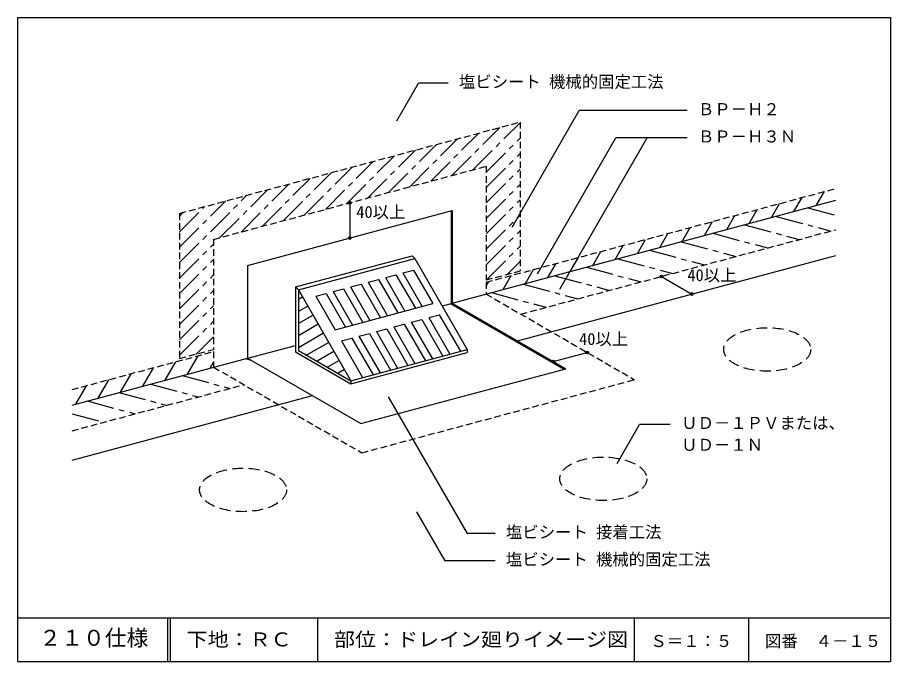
# Model space of a CAD drawing. Units: millimetres, scale not verified. Extents: x -418 to 382, y -607 to 623.
# Drawn here: x -418 to 382, y -607 to -17 of the extents above; entities that cross this region are included whole.
import ezdxf
from ezdxf.enums import TextEntityAlignment as Align

# ---------------------------------------------------------------- set-up
doc = ezdxf.new("R2010")
doc.units = ezdxf.units.MM
doc.header["$LTSCALE"] = 5
doc.header["$PDMODE"] = 32
doc.header["$PDSIZE"] = 2.5
for name, pattern in [('CHAIN1', [8, 5, -1, 1, -1]), ('DASHED1', [1.8, 1.2, -0.6]), ('DASHED2', [3, 2, -1])]:
    doc.linetypes.add(name, pattern=pattern)
for name, color, linetype in [('0-1', 4, 'DASHED1'), ('0-2', 7, 'DASHED2'), ('0-3', 3, 'Continuous'), ('0-4', 2, 'Continuous'), ('0-6', 5, 'Continuous'), ('0-B', 1, 'Continuous'), ('0-D', 4, 'CHAIN1'), ('2-A_moji', 7, 'Continuous'), ('4-A', 7, 'Continuous'), ('F-2', 7, 'Continuous'), ('F-5', 6, 'Continuous'), ('F-7', 1, 'Continuous'), ('F-A', 7, 'Continuous')]:
    doc.layers.add(name, color=color, linetype=linetype)
doc.styles.add('HG丸ｺﾞｼｯｸM-PRO', font='')
doc.styles.add('ＭＳ ゴシック', font='')
doc.styles.get('HG丸ｺﾞｼｯｸM-PRO').set_extended_font_data('HG丸ｺﾞｼｯｸM-PRO')
doc.styles.get('ＭＳ ゴシック').set_extended_font_data('MS Gothic')

msp = doc.modelspace()

# ---------------------------------------------------------------- linework, layer by layer
at = {"layer": '0-1'}
for p, q in [((-269.242, -196.458), (42.751, -112.86)), ((42.751, -112.86), (42.751, -249.167)), ((-238.157, -220.31), (11.666, -153.37)), ((11.666, -153.37), (11.666, -257.497)), ((11.666, -259.567), (332.215, -173.676)), ((-269.242, -196.458), (-269.242, -329.414)), ((43.501, -288.777), (332.215, -211.416)), ((-238.157, -220.31), (-238.157, -321.085)), ((11.666, -257.497), (42.751, -249.167)), ((11.666, -259.567), (11.666, -270.397)), ((11.666, -270.397), (147.571, -348.861)), ((-367.785, -357.889), (-238.157, -323.155)), ((-269.242, -329.414), (-238.157, -321.085)), ((-238.157, -323.155), (-238.157, -337.337)), ((-238.157, -337.337), (-102.252, -415.801)), ((-102.252, -415.801), (147.571, -348.861)), ((-367.785, -395.629), (-210.287, -353.427))]:
    msp.add_line(p, q, dxfattribs=at)
at = {"layer": '0-2'}
for centre in [(269.188, -321.131), (119.02, -439.641), (-211.047, -449.81)]:
    msp.add_ellipse(centre, major_axis=(39.875, 0), ratio=0.5, dxfattribs=at)
at = {"layer": '0-3'}
for p, q in [((-20.482, -194.166), (-20.482, -279.34)), ((40.286, -313.197), (332.215, -234.975)), ((-207.072, -244.162), (-207.072, -329.008)), ((-20.482, -279.34), (83.199, -339.2)), ((-19.419, -278.726), (84.651, -338.811)), ((-207.072, -329.008), (-103.003, -389.092)), ((-103.003, -389.092), (84.651, -338.811)), ((-367.785, -422.539), (-147.367, -363.478))]:
    msp.add_line(p, q, dxfattribs=at)
msp.add_lwpolyline([(-207.072, -244.162), (-19.419, -193.881), (-19.419, -278.726)], dxfattribs=at)
at = {"layer": '0-4'}
for p, q in [((-162.909, -263.904), (-56.192, -235.309)), ((-160.421, -266.392), (-53.704, -237.797)), ((-80.533, -255.328), (-70.933, -252.756)), ((-80.533, -255.328), (-62.807, -286.029)), ((-70.933, -252.756), (-53.207, -283.457)), ((-64.533, -251.041), (-54.933, -248.469)), ((-64.533, -251.041), (-46.807, -281.742)), ((-54.933, -248.469), (-37.207, -279.17)), ((-162.909, -263.904), (-160.421, -266.392)), ((-162.909, -263.904), (-162.909, -323.399)), ((-112.533, -263.903), (-102.933, -261.33)), ((-112.533, -263.903), (-94.807, -294.604)), ((-102.933, -261.33), (-85.207, -292.031)), ((-96.533, -259.615), (-86.933, -257.043)), ((-96.533, -259.615), (-78.807, -290.317)), ((-86.933, -257.043), (-69.207, -287.744)), ((-160.421, -266.392), (-160.421, -321.962)), ((-160.421, -266.392), (-112.296, -349.747)), ((-144.533, -272.477), (-134.933, -269.905)), ((-134.933, -269.905), (-117.207, -300.606)), ((-128.533, -268.19), (-118.933, -265.617)), ((-128.533, -268.19), (-110.807, -298.891)), ((-118.933, -265.617), (-101.207, -296.319)), ((-156.546, -273.103), (-160.421, -275.34)), ((-144.533, -272.477), (-126.807, -303.178)), ((-126.807, -303.178), (-37.207, -279.17)), ((-151.746, -281.417), (-160.421, -286.425)), ((-146.946, -289.731), (-160.421, -297.51)), ((-56.909, -296.245), (-47.309, -293.673)), ((-47.309, -293.673), (-27.979, -327.155)), ((-40.909, -291.958), (-31.309, -289.386)), ((-40.909, -291.958), (-21.579, -325.44)), ((-31.309, -289.386), (-11.979, -322.867)), ((-142.146, -298.045), (-160.421, -308.596)), ((-88.909, -304.82), (-79.309, -302.247)), ((-79.309, -302.247), (-59.979, -335.729)), ((-72.909, -300.533), (-63.309, -297.96)), ((-72.909, -300.533), (-53.579, -334.014)), ((-63.309, -297.96), (-43.979, -331.442)), ((-56.909, -296.245), (-37.579, -329.727)), ((-137.346, -306.359), (-160.421, -319.681)), ((-120.909, -313.394), (-111.309, -310.822)), ((-111.309, -310.822), (-91.979, -344.303)), ((-104.909, -309.107), (-95.309, -306.535)), ((-104.909, -309.107), (-85.579, -342.588)), ((-95.309, -306.535), (-75.979, -340.016)), ((-88.909, -304.82), (-69.579, -338.301)), ((-132.546, -314.672), (-152.797, -326.364)), ((-120.909, -313.394), (-101.579, -346.876)), ((-160.421, -321.962), (-112.296, -349.747)), ((-127.746, -322.986), (-143.197, -331.907)), ((-112.296, -349.747), (-5.579, -321.152)), ((-5.579, -321.152), (-5.579, -324.025)), ((-122.946, -331.3), (-133.597, -337.449)), ((-118.146, -339.614), (-123.997, -342.992)), ((-112.296, -349.747), (-112.296, -352.62))]:
    msp.add_line(p, q, dxfattribs=at)
for points in [[(-56.192, -235.309), (-53.704, -237.797), (-5.579, -321.152)], [(-162.909, -323.399), (-112.296, -352.62), (-5.579, -324.025)]]:
    msp.add_lwpolyline(points, dxfattribs=at)
at = {"layer": '0-6'}
for p, q in [((-19.419, -278.726), (332.215, -184.506)), ((-20.482, -279.34), (-28.482, -281.483)), ((-206.683, -329.232), (-162.909, -317.503)), ((-367.785, -372.071), (-207.072, -329.008))]:
    msp.add_line(p, q, dxfattribs=at)
at = {"layer": '0-B', "color": 7}
for p, q in [((-113.245, -186.84), (-113.245, -219.022)), ((172.271, -254.273), (200.141, -270.364)), ((73.188, -332.193), (104.273, -323.863))]:
    msp.add_line(p, q, dxfattribs=at)
at = {"layer": '0-B'}
for p in [(-113.245, -186.84), (-113.245, -219.022), (172.271, -254.273), (200.141, -270.364), (104.273, -323.863), (73.188, -332.193)]:
    msp.add_point(p, dxfattribs=at)
at = {"layer": '0-D'}
for p, q in [((-19.757, -161.79), (24.203, -117.83)), ((-0.439, -156.614), (42.751, -113.424)), ((-39.076, -166.967), (4.885, -123.006)), ((11.666, -158.651), (42.751, -127.566)), ((-77.713, -177.319), (-33.753, -133.359)), ((-58.395, -172.143), (-14.434, -128.183)), ((-116.35, -187.672), (-72.39, -143.712)), ((-97.032, -182.496), (-53.071, -138.535)), ((11.666, -172.793), (42.751, -141.708)), ((-135.669, -192.849), (-91.708, -148.888)), ((-174.306, -203.201), (-130.345, -159.241)), ((-154.987, -198.025), (-111.027, -154.064)), ((11.666, -186.935), (42.751, -155.85)), ((-193.624, -208.378), (-149.664, -164.417)), ((-232.261, -218.73), (-188.301, -174.77)), ((-212.943, -213.554), (-168.982, -169.594)), ((11.666, -201.077), (42.751, -169.993)), ((-269.242, -241.569), (-207.619, -179.946)), ((293.692, -194.828), (301.089, -182.017)), ((314.182, -189.338), (321.579, -176.526)), ((-269.242, -227.427), (-226.938, -185.123)), ((-269.242, -213.285), (-246.256, -190.299)), ((11.666, -215.219), (42.751, -184.135)), ((273.202, -200.319), (280.598, -187.507)), ((306.326, -191.443), (332.215, -198.38)), ((-269.242, -199.142), (-265.575, -195.475)), ((11.666, -229.362), (42.751, -198.277)), ((232.221, -211.299), (239.618, -198.488)), ((252.711, -205.809), (260.108, -192.997)), ((277.349, -199.207), (327.563, -212.662)), ((211.731, -216.79), (219.127, -203.978)), ((248.371, -206.972), (298.586, -220.427)), ((11.666, -243.504), (42.751, -212.419)), ((170.75, -227.771), (178.147, -214.959)), ((191.24, -222.28), (198.637, -209.468)), ((219.393, -214.737), (269.608, -228.192)), ((150.259, -233.261), (157.656, -220.449)), ((190.415, -222.501), (240.63, -235.956)), ((-269.242, -255.711), (-238.157, -224.626)), ((11.666, -257.646), (42.751, -226.561)), ((109.279, -244.242), (116.675, -231.43)), ((129.769, -238.751), (137.166, -225.94)), ((161.437, -230.266), (211.652, -243.721)), ((-269.242, -269.853), (-238.157, -238.768)), ((88.788, -249.732), (96.185, -236.92)), ((132.46, -238.03), (182.674, -251.485)), ((31.189, -252.266), (42.751, -240.703)), ((47.807, -260.713), (55.204, -247.901)), ((68.298, -255.222), (75.695, -242.411)), ((103.482, -245.795), (153.697, -259.25)), ((-269.242, -283.995), (-238.157, -252.91)), ((27.317, -266.203), (34.714, -253.392)), ((74.504, -253.559), (124.719, -267.014)), ((11.666, -263.311), (14.224, -258.882)), ((45.526, -261.324), (95.741, -274.779)), ((-269.242, -298.137), (-238.157, -267.053)), ((16.549, -269.089), (66.763, -282.544)), ((-269.242, -312.279), (-238.157, -281.195)), ((-269.242, -326.422), (-238.157, -295.337)), ((-254.011, -325.333), (-238.157, -309.479)), ((-261.837, -343.682), (-252.151, -326.905)), ((-282.328, -349.172), (-272.642, -332.396)), ((-241.347, -338.192), (-238.157, -332.666)), ((-209.019, -329.529), (-203.699, -330.955)), ((-323.309, -360.153), (-313.623, -343.376)), ((-302.818, -354.663), (-293.132, -337.886)), ((-343.799, -365.643), (-334.113, -348.867)), ((-266.975, -345.058), (-223.014, -356.838)), ((-364.289, -371.134), (-354.603, -354.357)), ((-295.953, -352.823), (-251.992, -364.602)), ((-324.93, -360.588), (-280.97, -372.367)), ((-353.908, -368.352), (-309.948, -380.131)), ((-367.785, -380.163), (-338.925, -387.896))]:
    msp.add_line(p, q, dxfattribs=at)
at = {"layer": '2-A_moji'}
for p, q in [((-70.149, -111.825), (-50.163, -77.207)), ((-23.233, -77.207), (-50.163, -77.207)), ((35.399, -209.002), (96.984, -102.333)), ((195.715, -102.333), (96.984, -102.333)), ((58.727, -251.771), (130.571, -127.333)), ((79.139, -265.865), (159.121, -127.333)), ((195.715, -127.333), (130.571, -127.333)), ((-77.968, -364.643), (-5.722, -489.777)), ((131.628, -425.518), (152.263, -389.777)), ((180.406, -389.777), (152.263, -389.777)), ((-52.134, -469.893), (-26.22, -514.777)), ((19.802, -489.777), (-5.722, -489.777)), ((19.802, -514.777), (-26.22, -514.777))]:
    msp.add_line(p, q, dxfattribs=at)
at = {"layer": 'F-2'}
for p, q in [((-142.785, -567.029), (-142.785, -607.029)), ((147.215, -567.029), (147.215, -607.029)), ((252.215, -567.029), (252.215, -607.029))]:
    msp.add_line(p, q, dxfattribs=at)
at = {"layer": 'F-5'}
for p, q in [((-417.785, -567.029), (382.215, -567.029)), ((-280.285, -567.029), (-280.285, -607.029)), ((-277.785, -567.029), (-277.785, -607.029))]:
    msp.add_line(p, q, dxfattribs=at)
at = {"layer": 'F-7'}
for p, q in [((-417.785, -17.029), (-417.785, -607.029)), ((-417.785, -607.029), (382.215, -607.029))]:
    msp.add_line(p, q, dxfattribs=at)
msp.add_lwpolyline([(-417.785, -17.029), (382.215, -17.029), (382.215, -607.029)], dxfattribs=at)

# ---------------------------------------------------------------- texts
at = {"layer": '0-B', "color": 7, "style": 'ＭＳ ゴシック'}
for p in [(-107.315, -204.023), (196.071, -261.913), (96.836, -320.358)]:
    msp.add_text('40以上', height=11, dxfattribs=at).set_placement(p, align=Align.BOTTOM_LEFT)
at = {"layer": '2-A_moji', "style": 'ＭＳ ゴシック'}
for s, p in [('ＢＰ－Ｈ２', (205.715, -109.833)), ('ＢＰ－Ｈ３Ｎ', (205.715, -134.833)), ('ＵＤ－１ＰＶまたは、', (190.406, -397.277)), ('ＵＤ－１Ｎ', (190.406, -417.277)), ('塩ビシート 接着工法', (29.802, -497.277))]:
    msp.add_text(s, height=11, dxfattribs=at).set_placement(p, align=Align.BOTTOM_LEFT)
at = {"layer": '4-A', "style": 'ＭＳ ゴシック'}
for p in [(-13.233, -84.707), (29.802, -522.277)]:
    msp.add_text('塩ビシート 機械的固定工法', height=11, dxfattribs=at).set_placement(p, align=Align.BOTTOM_LEFT)
at = {"layer": 'F-A', "style": 'HG丸ｺﾞｼｯｸM-PRO'}
for s, height, p in [('２１０仕様', 14.66, (-397.785, -597.029)), ('Ｓ＝１：５', 11, (162.215, -597.029)), ('図番', 11, (267.215, -597.029)), ('４－１５', 11, (313.632, -597.029))]:
    msp.add_text(s, height=height, dxfattribs=at).set_placement(p, align=Align.BOTTOM_LEFT)
at = {"layer": 'F-A', "style": 'HG丸ｺﾞｼｯｸM-PRO', "width": 1.1}
for s, p in [('下地：ＲＣ', (-262.785, -597.029)), ('部位：ドレイン廻りイメージ図', (-127.785, -597.029))]:
    msp.add_text(s, height=12.83, dxfattribs=at).set_placement(p, align=Align.BOTTOM_LEFT)

doc.saveas('drawing.dxf')
